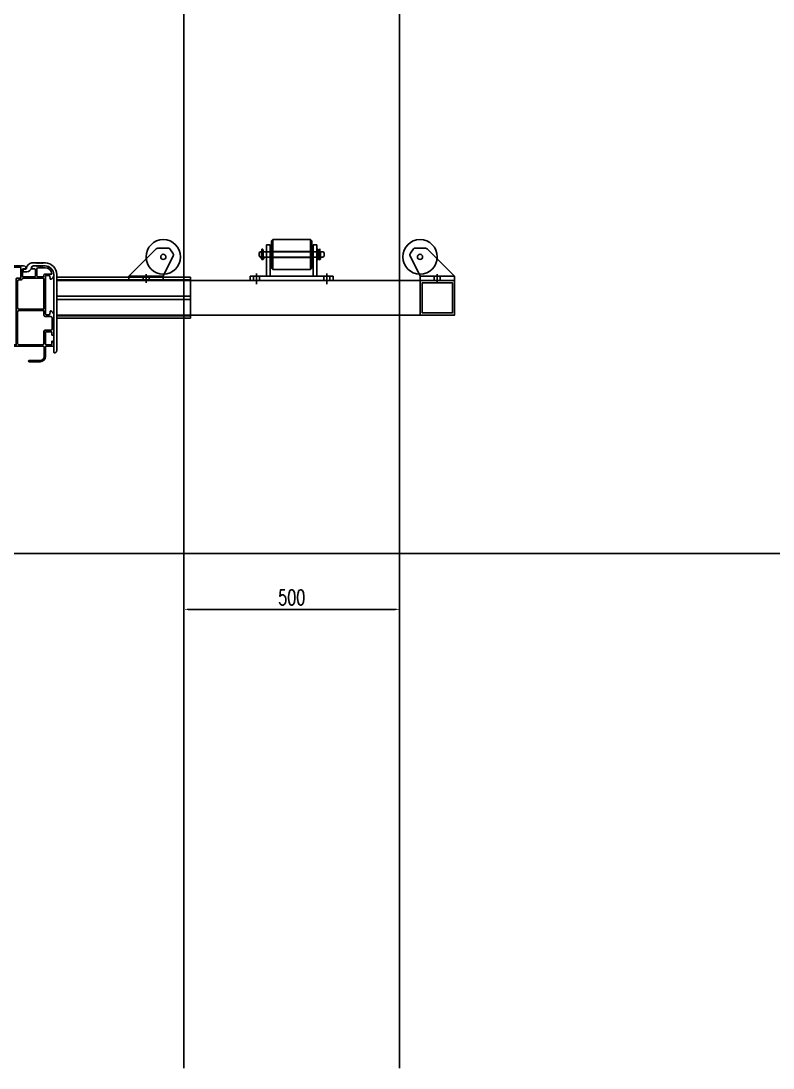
# Model space of a CAD drawing. Header units: millimetres. Extents: x -1714232 to -1367445, y 901519 to 1531173.
# Drawn here: x -1667023 to -1665280, y 919377 to 921804 of the extents above; entities that cross this region are included whole.
import ezdxf

# ---------------------------------------------------------------- set-up
doc = ezdxf.new("R2010")
doc.units = ezdxf.units.MM
doc.header["$LTSCALE"] = 1000
for name, pattern in [('( Border )', [21, 6, -3, 6, -3, 0, -3]), ('CENTER2', [28.574999999999992, 19.05, -3.174999999999998, 3.174999999999998, -3.174999999999998]), ('DASHED2', [9.524999999999995, 6.349999999999998, -3.174999999999998])]:
    doc.linetypes.add(name, pattern=pattern)
doc.layers.get('0').update_dxf_attribs({"linetype": 'CONTINUOUS'})
doc.layers.get('DEFPOINTS').update_dxf_attribs({"linetype": 'CONTINUOUS'})
for name, color, linetype in [('PUB_DIM', 3, 'CONTINUOUS'), ('ZJ', 251, 'CONTINUOUS'), ('中实线', 1, 'CONTINUOUS'), ('粗实线', 3, 'CONTINUOUS'), ('结构', 1, 'CONTINUOUS')]:
    doc.layers.add(name, color=color, linetype=linetype)
doc.styles.add('STANDARD_T3', font='simplex.shx', dxfattribs={"width": 0.7, "bigfont": 'gbcbig.shx'})
doc.dimstyles.new('W&&10', dxfattribs={"dimtxt": 35, "dimasz": 10, "dimexe": 25, "dimexo": 30, "dimgap": 10, "dimtad": 1, "dimdec": 0, "dimzin": 0, "dimdsep": 46, "dimtxsty": 'STANDARD_T3', "dimcen": 0.09, "dimclrd": 1, "dimclre": 1, "dimclrt": 7, "dimazin": 2, "dimtfac": 1, "dimtdec": 0, "dimtix": 1, "dimtmove": 2, "dimatfit": 3, "dimfxl": 100, "dimtolj": 1, "dimtzin": 0, "dimarcsym": 0})

# ---------------------------------------------------------------- blocks, each defined once
blk = doc.blocks.new('A$C49B369EF')
at = {"color": 8}
for p, q in [((4.041640294133686, 203.0425471271446), (20.5074635368801, 203.0425471271446)), ((22.50746353686554, 123.9999363086099), (22.50746353686554, 190.9999363086099))]:
    blk.add_line(p, q, dxfattribs=at)
at = {"color": 3}
for p, q in [((17.00346353683562, 35.9999363086099), (2.007634242123459, 35.9999363086099)), ((19.00346353683562, 33.9999363086099), (19.00346353683562, 11.99993630849349)), ((22.00346353683562, 33.9999363086099), (22.00346353685018, 11.99993630849349)), ((57.00363423996896, 2.999936308478937), (31.00346353683562, 2.999936308464385)), ((58.00363423996896, 1.999936308478937), (58.00363423996896, 0.9999363084789366)), ((47.41870617600216, -6.36914919596e-05), (31.00346353683562, -6.36915065115e-05)), ((57.00363423996896, -6.36914919596e-05), (48.58439160093258, -6.36914919596e-05))]:
    blk.add_line(p, q, dxfattribs=at)
at = {"color": 8, "ltscale": 0.5}
blk.add_arc((20.5074635368801, 201.0425471271446), 2, 0, 90, dxfattribs=at)
at = {"color": 3}
for centre, radius, start, end in [((2.007634242123459, 37.9999363086099), 2, 180, 270), ((17.00346353683562, 33.9999363086099), 2, 0, 90), ((31.00346353683562, 11.99993630849349), 12, 180, 270), ((31.00346353683562, 11.99993630849349), 9, 180, 270), ((57.00363423996896, 1.999936308478937), 1, 0, 90), ((57.00363423996896, 0.9999363084789366), 1, 270, 0)]:
    blk.add_arc(centre, radius, start, end, dxfattribs=at)
at = {"color": 3, "ltscale": 0.5}
blk.add_arc((24.00346353683562, 33.9999363086099), 2, 90, 180, dxfattribs=at)
at = {"layer": '中实线', "color": 8, "linetype": 'ByBlock', "ltscale": 0.5}
for p, q in [((4.041640294133686, 203.0425471271446), (4.041640294133686, 203.0425471271446)), ((36.00763423996978, 217.9999363084935), (20.00763423996978, 217.9999363084935)), ((20.00763423996978, 217.9999363084935), (20.00763423996978, 217.9999363084935)), ((22.5074635368801, 199.0158468110603), (22.5074635368801, 201.0425471271446)), ((24.50538249817328, 197.0158478937374), (37.0055532012484, 197.0028412171814)), ((39.00763423995522, 199.0028401345044), (39.00763423996978, 214.9999363084935)), ((25.50746353686554, 193.9999363086099), (70.60865475439641, 193.9999363086099)), ((75.50763423996978, 189.9999363086099), (80.50763423996978, 189.9999363086099)), ((83.50763423996978, 186.9999363086099), (83.50763423996978, 124.9999363086099)), ((80.50763423996978, 121.9999363086099), (24.50746353686554, 121.9999363086099)), ((3.507634242123459, 75.9999363086099), (3.507634242123459, 101.4991862687893)), ((6.507634242123459, 104.4991862687893), (19.50746353686554, 104.4991862687893)), ((22.50746353686554, 107.4991862687893), (22.50746353686554, 116.9999363086099)), ((24.50746353686554, 118.9999363086099), (80.50763423996978, 118.9999363086099)), ((83.50763423996978, 115.9999363086099), (83.50763423996978, 42.4999363086099)), ((19.50346353685018, 72.9999363086099), (6.507634242123459, 72.9999363086099)), ((22.50346353685018, 42.4999363086099), (22.50346353685018, 69.9999363086099)), ((80.50763423996978, 39.4999363086099), (25.50346353685018, 39.4999363086099))]:
    blk.add_line(p, q, dxfattribs=at)
for centre, radius, start, end in [((19.95658489779453, 202.0544280034956), 15.94559002169862, 89.81656891671368, 176.4472087725914), ((24.5074635368801, 199.0158468110603), 2, 180, 269.9403826222067), ((36.00763423996978, 214.9999363084935), 3, 0, 90), ((37.00763423995522, 199.0028401345044), 2, 269.9403826222067, 0), ((25.50746353686554, 190.9999363086099), 3, 90, 180), ((70.60865475439641, 191.9999363086099), 2, 11.53695903260269, 90), ((75.50763423996978, 192.9999363086099), 3, 191.5369590326027, 270), ((80.50763423996978, 186.9999363086099), 3, 0, 90), ((24.50746353686554, 123.9999363086099), 2, 180, 270), ((80.50763423996978, 124.9999363086099), 3, 270, 0), ((6.507634242123459, 101.4991862687893), 3, 90, 180), ((19.50746353686554, 107.4991862687893), 3, 270, 0), ((24.50746353686554, 116.9999363086099), 2, 90, 180), ((80.50763423996978, 115.9999363086099), 3, 0, 90), ((6.507634242123459, 75.9999363086099), 3, 180, 270), ((19.50346353685018, 69.9999363086099), 3, 0, 90), ((25.50346353685018, 42.4999363086099), 3, 180, 270), ((80.50763423996978, 42.4999363086099), 3, 270, 0)]:
    blk.add_arc(centre, radius, start, end, dxfattribs=at)
at = {"layer": '粗实线', "linetype": 'ByBlock', "ltscale": 0.5}
for p, q in [((20.00763423996978, 221.9999363084935), (24.72987251426093, 221.9999363084935)), ((24.72987251426093, 221.9999363085371), (22.36352504217939, 221.9999363085517)), ((39.89555794575426, 221.9999363084935), (45.00763423996978, 221.9999363084935)), ((50.50763423996978, 219.4999363084935), (50.50763423996978, 215.1999363085197)), ((64.50763423996978, 215.1999363084906), (64.50763423996978, 219.4999363084789)), ((70.00763423996978, 221.9999363084789), (75.11971053418529, 221.9999363084935)), ((99.80763424001634, 218.9999363115203), (77.00763423996978, 218.9999363115203)), ((90.28539596567862, 221.9999363085371), (92.65174343776016, 221.9999363085517)), ((100.0076342399698, 219.4999363084935), (100.0076342399698, 219.1999363115174)), ((0.0076342399697751, 200.4110826123942), (0.0076342399697751, 201.9999363084935)), ((9.128622618911322, 199.1779884843709), (7.7915192800574, 191.8203840585629)), ((17.00746355828596, 199.999186269255), (10.11250765685691, 199.999186269255)), ((19.00746353686554, 155.0827790210897), (19.00746353686554, 197.9991862849274)), ((42.50763423996978, 213.9999363084935), (42.50763423996978, 197.9999363086099)), ((43.50763423996978, 214.9999363084935), (50.30763423989993, 214.9999363084935)), ((43.50763423996978, 196.9999363086099), (56.92479152750457, 196.9999363086099)), ((57.06621288374299, 196.9413576648512), (57.36621288378956, 196.6413576648483)), ((57.64905559626641, 196.6413576648483), (57.94905559619656, 196.9413576648512)), ((58.09047695243498, 196.9999363086099), (71.50763423996978, 196.9999363086099)), ((71.50763423996978, 214.9999363084935), (64.70763424003962, 214.9999363084935)), ((72.50763423996978, 197.9999363086099), (72.50763423996978, 213.9999363084935)), ((76.00763423996978, 217.9999363115203), (76.00763423996978, 194.4999363086099)), ((77.00763423996978, 193.4999363086099), (86.00763423996978, 193.4999363086099)), ((87.00763423996978, 192.4999363086099), (87.00763423996978, 155.0827790210897)), ((19.00746353686554, 110.9991862687893), (19.00746353686554, 153.9170935961447)), ((19.36604218062712, 154.6413576648483), (19.06604218063876, 154.9413576648512)), ((19.06604218063876, 154.0585149523831), (19.36604218062712, 154.3585149523715)), ((86.94905559625477, 154.9413576648512), (86.6490555962082, 154.6413576648483)), ((86.6490555962082, 154.3585149523715), (86.94905559625477, 154.0585149523686)), ((87.00763423996978, 153.9170935961447), (87.00763423996978, 153.9170935961447)), ((87.00763423996978, 153.9170935961447), (87.00763423996978, 89.83240400117938)), ((0.0076342421234585, 89.83240400117938), (0.0076342421234585, 108.5872899264359)), ((7.7915192800574, 117.1779884794814), (9.128622618911322, 109.8203840536735)), ((10.11250765685691, 108.9991862687893), (17.00746353686554, 108.9991862687893)), ((0.0076342421234585, 74.41036614053883), (0.0076342421234585, 88.66671857621986)), ((0.0076342421234585, 63.9999363086099), (0.0076342421234585, 74.41036614053883)), ((0.3662128858850338, 89.39098264493805), (0.0662128858966753, 89.69098264494096)), ((0.0662128858966753, 88.80813993245829), (0.3662128858850338, 89.1081399324612)), ((86.94905559625477, 89.69098264494096), (86.6490555962082, 89.39098264493805)), ((86.6490555962082, 89.1081399324612), (86.94905559625477, 88.80813993245829)), ((87.00763423996978, 88.66671857621986), (87.00763423996978, 39.4999363086099)), ((3.807634242111817, 61.4999363086099), (2.507634242123459, 61.4999363086099)), ((4.007634242123459, 68.4999363086099), (4.007634242123459, 61.69993630860699)), ((18.00346353685018, 69.4999363086099), (5.007634242123459, 69.4999363086099)), ((19.00346353683562, 55.08277902110422), (19.00346353685018, 68.4999363086099)), ((19.00346353685018, 40.4999363086099), (19.00346353683562, 53.91709359611559)), ((19.36204218061175, 54.64135766484833), (19.06204218062339, 54.94135766485124)), ((19.06204218062339, 54.05851495236857), (19.36204218061175, 54.35851495237148)), ((0.0076342421234585, 37.9999363086099), (0.0076342421234585, 41.9999363086099)), ((2.507634242123459, 47.4999363086099), (3.807634242111817, 47.4999363086099)), ((4.007634242123459, 47.29993630861281), (4.007634242123459, 40.4999363086099)), ((99.00763423996978, 35.9999363086099), (24.00346353683562, 35.9999363086099)), ((87.50763423996978, 38.9999363086099), (99.00763423996978, 38.9999363086099)), ((100.0076342399698, 37.9999363086099), (100.0076342399698, 36.9999363086099))]:
    blk.add_line(p, q, dxfattribs=at)
at = {"layer": '粗实线', "color": 3, "linetype": 'ByBlock', "ltscale": 0.5}
for p, q in [((5.007634242123459, 39.4999363086099), (18.00346353685018, 39.4999363086099)), ((47.86012753217074, 0.3585149522550637), (47.56012753224059, 0.0585149522521533)), ((48.44297024469415, 0.0585149522521533), (48.14297024464759, 0.3585149522550637))]:
    blk.add_line(p, q, dxfattribs=at)
at = {"layer": '粗实线', "linetype": 'ByBlock', "ltscale": 0.5}
for centre, radius, start, end in [((20.00763423996978, 201.9999363084935), 20, 90, 180), ((45.33075312049186, 215.410797845645), 6.597056274850115, 38.3046627747095, 92.80742766467675), ((69.68451535944769, 215.4107978456304), 6.597056274851218, 87.19257233532325, 141.6953372252905), ((77.00763423996978, 217.9999363115203), 1, 90, 180), ((92.07968883945432, 208.2449219467526), 13.76690475584647, 54.83942877317337, 92.38149055875793), ((99.80763423998724, 219.1999363114883), 0.1999999999825377, 270.0000000083376, 8.3376333e-09), ((9.85202939499868, 200.3611448243173), 9.844521814241014, 179.7093574657172, 251.9861042656578), ((10.11250765685691, 198.9991862692405), 1.000000000014552, 90, 169.6999999991812), ((17.00746355253796, 197.999186284942), 1.999999984327587, 359.9999999991662, 89.99999983491486), ((43.50763423996978, 213.9999363084935), 1, 90, 180), ((43.50763423996978, 197.9999363086099), 1, 180, 270), ((50.30763423994358, 215.1999363085197), 0.2000000000261934, 269.9999999883273, 0.2741084998425944), ((56.92479152750457, 196.7999363086128), 0.1999999999970896, 45, 90), ((57.50763424002798, 196.7827790210868), 0.2000000000015772, 225, 315), ((58.09047695243498, 196.7999363086128), 0.2000000000015772, 90, 135), ((64.70763423999597, 215.1999363085197), 0.2000000000261934, 180.0000000083376, 270.0000000125065), ((71.50763423996978, 213.9999363084935), 1, 0, 90), ((71.50763423996978, 197.9999363086099), 1, 270, 0), ((77.00763423996978, 194.4999363086099), 1, 180, 270), ((6.807634242111817, 191.9991862736933), 1.000000000014363, 270, 349.6999999991812), ((86.00763423996978, 192.4999363086099), 1, 0, 90), ((19.20746353687719, 155.0827790211042), 0.200000000011867, 180.0000000041688, 225.0000000029478), ((19.20746353687719, 153.9170935961301), 0.2000000000116415, 134.9999999970522, 179.9999999958312), ((19.22462082438869, 154.4999363086099), 0.2000000000015772, 315, 45), ((86.79047695244662, 154.4999363086099), 0.2000000000015772, 135, 225), ((86.80763423998724, 155.0827790210315), 0.1999999999825377, 315.0000000176868, 1.66752665e-08), ((86.80763424001634, 153.9170935961884), 0.1999999999604182, 359.9999999874935, 44.99999998820881), ((10.08124162832974, 108.5355075754051), 10.07374047627335, 110.0422112819825, 179.7054794852076), ((6.784276295962627, 116.9855779673962), 1.025456110312392, 10.8147438023774, 98.71800721859617), ((10.11250765685691, 109.9991862688039), 1.000000000014363, 190.3000000008188, 270), ((17.00746353686554, 110.9991862687893), 2, 270, 0), ((0.2076342421351001, 89.83240400119394), 0.200000000011867, 180.0000000041688, 225.0000000029478), ((0.2076342421351001, 88.66671857620531), 0.2000000000116415, 134.9999999970522, 179.9999999958312), ((0.224791529646609, 89.24956128869962), 0.2000000000015772, 315, 45), ((86.79047695244662, 89.24956128869962), 0.2000000000015772, 135, 225), ((86.80763423998724, 89.83240400112118), 0.1999999999825377, 315.0000000176868, 1.66752665e-08), ((86.80763423998724, 88.66671857627807), 0.1999999999809977, 359.9999999833248, 44.99999998231322), ((2.507634242123459, 63.9999363086099), 2.5, 180, 270), ((3.807634242126369, 61.69993630860699), 0.1999999999970896, 269.9999999958312, 0), ((5.007634242123459, 68.4999363086099), 1, 90, 180), ((18.00346353685018, 68.4999363086099), 1, 0, 90), ((19.20346353686182, 55.08277902110422), 0.200000000011867, 180.0000000041688, 225.0000000029478), ((19.20346353686182, 53.91709359611559), 0.2000000000116415, 134.9999999970522, 179.9999999958312), ((19.22062082437333, 54.4999363086099), 0.2000000000015772, 315, 45), ((6.596772704971954, 42.32305518913199), 6.597056274850115, 128.3046627747095, 182.8074276646767), ((3.807634242126369, 47.29993630861281), 0.1999999999970896, 0, 90.00000000416884), ((5.007634242123459, 40.4999363086099), 1, 180, 270), ((18.00346353685018, 40.4999363086099), 1, 270, 0), ((87.00763423996978, 38.9999363086099), 0.5, 90, 0), ((99.00763423996978, 37.9999363086099), 1, 0, 90), ((99.00763423996978, 36.9999363086099), 1, 270, 0)]:
    blk.add_arc(centre, radius, start, end, dxfattribs=at)
at = {"layer": '粗实线', "color": 3, "linetype": 'ByBlock', "ltscale": 0.5}
for centre, radius, start, end in [((47.41870617600216, 0.1999363084905781), 0.2000000000015772, 270, 315), ((48.00154888840916, 0.2170935960166389), 0.2000000000015772, 45, 135), ((48.58439160093258, 0.1999363084905781), 0.1999999999970896, 225, 270)]:
    blk.add_arc(centre, radius, start, end, dxfattribs=at)
at = {"layer": '结构', "color": 3, "linetype": 'ByBlock', "ltscale": 0.5}
for p, q in [((24.8712938670069, 221.9413576683146), (25.17129387380555, 221.4783576759655)), ((25.45413658302277, 221.4783576759655), (25.75413659401238, 221.9413576692459)), ((25.89555794605985, 221.9999363085371), (26.7298725140281, 221.9999363085371)), ((26.8712938670069, 221.9413576683146), (27.17129387380555, 221.4783576759655)), ((27.45413658302277, 221.4783576759655), (27.75413659401238, 221.9413576692459)), ((27.89555794605985, 221.9999363085371), (28.7298725140281, 221.9999363085371)), ((28.8712938670069, 221.9413576683146), (29.17129387380555, 221.4783576759655)), ((29.45413658302277, 221.4783576759655), (29.75413659401238, 221.9413576692459)), ((29.89555794605985, 221.9999363085371), (30.7298725140281, 221.9999363085371)), ((30.8712938670069, 221.9413576683146), (31.17129387380555, 221.4783576759655)), ((31.45413658302277, 221.4783576759655), (31.75413659401238, 221.9413576692459)), ((31.89555794605985, 221.9999363085371), (32.7298725140281, 221.9999363085371)), ((32.8712938670069, 221.9413576683146), (33.17129387380555, 221.4783576759655)), ((33.45413658302277, 221.4783576759655), (33.75413659401238, 221.9413576692459)), ((33.89555794605985, 221.9999363085371), (34.7298725140281, 221.9999363085371)), ((34.8712938670069, 221.9413576683146), (35.17129387380555, 221.4783576759655)), ((35.45413658302277, 221.4783576759655), (35.75413659401238, 221.9413576692459)), ((35.89555794605985, 221.9999363085371), (36.7298725140281, 221.9999363085371)), ((36.8712938670069, 221.9413576683146), (37.17129387380555, 221.4783576759655)), ((37.45413658302277, 221.4783576759655), (37.75413659401238, 221.9413576692459)), ((37.89555794605985, 221.9999363085371), (38.7298725140281, 221.9999363085371)), ((38.8712938670069, 221.9413576683146), (39.17129387380555, 221.4783576759655)), ((39.45413658302277, 221.4783576759655), (39.75413659401238, 221.9413576692459)), ((39.89555794605985, 221.9999363085371), (41.7201707335189, 221.9999363085371)), ((75.1197105338797, 221.9999363085371), (73.29509774642065, 221.9999363085371)), ((75.56113189691678, 221.4783576759655), (75.26113188592717, 221.9413576692459)), ((76.14397461293265, 221.9413576683146), (75.843974606134, 221.4783576759655)), ((77.1197105338797, 221.9999363085371), (76.28539596591145, 221.9999363085371)), ((77.56113189691678, 221.4783576759655), (77.26113188592717, 221.9413576692459)), ((78.14397461293265, 221.9413576683146), (77.843974606134, 221.4783576759655)), ((79.1197105338797, 221.9999363085371), (78.28539596591145, 221.9999363085371)), ((79.56113189691678, 221.4783576759655), (79.26113188592717, 221.9413576692459)), ((80.14397461293265, 221.9413576683146), (79.843974606134, 221.4783576759655)), ((81.1197105338797, 221.9999363085371), (80.28539596591145, 221.9999363085371)), ((81.56113189691678, 221.4783576759655), (81.26113188592717, 221.9413576692459)), ((82.14397461293265, 221.9413576683146), (81.843974606134, 221.4783576759655)), ((83.1197105338797, 221.9999363085371), (82.28539596591145, 221.9999363085371)), ((83.56113189691678, 221.4783576759655), (83.26113188592717, 221.9413576692459)), ((84.14397461293265, 221.9413576683146), (83.843974606134, 221.4783576759655)), ((85.1197105338797, 221.9999363085371), (84.28539596591145, 221.9999363085371)), ((85.56113189691678, 221.4783576759655), (85.26113188592717, 221.9413576692459)), ((86.14397461293265, 221.9413576683146), (85.843974606134, 221.4783576759655)), ((87.1197105338797, 221.9999363085371), (86.28539596591145, 221.9999363085371)), ((87.56113189691678, 221.4783576759655), (87.26113188592717, 221.9413576692459)), ((88.14397461293265, 221.9413576683146), (87.843974606134, 221.4783576759655)), ((89.1197105338797, 221.9999363085371), (88.28539596591145, 221.9999363085371)), ((89.56113189691678, 221.4783576759655), (89.26113188592717, 221.9413576692459)), ((90.14397461293265, 221.9413576683146), (89.843974606134, 221.4783576759655))]:
    blk.add_line(p, q, dxfattribs=at)
for centre, radius, start, end in [((24.72987251426093, 221.7999363084236), 0.2000000001135049, 45.00000144736908, 90.00000006670106), ((25.31271522841416, 221.6197790309961), 0.1999999979950745, 225.0000000848966, 314.9999999151034), ((25.89555794575426, 221.7999363086128), 0.199999999929549, 89.99999991328863, 134.9999981988951), ((26.72987251426093, 221.7999363084236), 0.2000000001135049, 45.00000144736908, 90.00000006670106), ((27.31271522841416, 221.6197790309961), 0.1999999979950745, 225.0000000848966, 314.9999999151034), ((27.89555794575426, 221.7999363086128), 0.199999999929549, 89.99999991328863, 134.9999981988951), ((28.72987251426093, 221.7999363084236), 0.2000000001135049, 45.00000144736908, 90.00000006670106), ((29.31271522841416, 221.6197790309961), 0.1999999979950745, 225.0000000848966, 314.9999999151034), ((29.89555794575426, 221.7999363086128), 0.199999999929549, 89.99999991328863, 134.9999981988951), ((30.72987251426093, 221.7999363084236), 0.2000000001135049, 45.00000144736908, 90.00000006670106), ((31.31271522841416, 221.6197790309961), 0.1999999979950745, 225.0000000848966, 314.9999999151034), ((31.89555794575426, 221.7999363086128), 0.199999999929549, 89.99999991328863, 134.9999981988951), ((32.72987251426093, 221.7999363084236), 0.2000000001135049, 45.00000144736908, 90.00000006670106), ((33.31271522841416, 221.6197790309961), 0.1999999979950745, 225.0000000848966, 314.9999999151034), ((33.89555794575426, 221.7999363086128), 0.199999999929549, 89.99999991328863, 134.9999981988951), ((34.72987251426093, 221.7999363084236), 0.2000000001135049, 45.00000144736908, 90.00000006670106), ((35.31271522841416, 221.6197790309961), 0.1999999979950745, 225.0000000848966, 314.9999999151034), ((35.89555794575426, 221.7999363086128), 0.199999999929549, 89.99999991328863, 134.9999981988951), ((36.72987251426093, 221.7999363084236), 0.2000000001135049, 45.00000144736908, 90.00000006670106), ((37.31271522841416, 221.6197790309961), 0.1999999979950745, 225.0000000848966, 314.9999999151034), ((37.89555794575426, 221.7999363086128), 0.199999999929549, 89.99999991328863, 134.9999981988951), ((38.72987251426093, 221.7999363084236), 0.2000000001135049, 45.00000144736908, 90.00000006670106), ((39.31271522841416, 221.6197790309961), 0.1999999979950745, 225.0000000848966, 314.9999999151034), ((39.89555794575426, 221.7999363086128), 0.199999999929549, 89.99999991328863, 134.9999981988951), ((75.11971053418529, 221.7999363086128), 0.199999999929549, 45.00000180110489, 90.00000008754515), ((75.70255325152539, 221.6197790309961), 0.1999999979950745, 225.0000000854862, 314.9999999145139), ((76.28539596567862, 221.7999363084236), 0.2000000001135049, 89.99999993329894, 134.9999985526309), ((77.11971053418529, 221.7999363086128), 0.199999999929549, 45.00000180110489, 90.00000008754515), ((77.70255325152539, 221.6197790309961), 0.1999999979950745, 225.0000000854862, 314.9999999145139), ((78.28539596567862, 221.7999363084236), 0.2000000001135049, 89.99999993329894, 134.9999985526309), ((79.11971053418529, 221.7999363086128), 0.199999999929549, 45.00000180110489, 90.00000008754515), ((79.70255325152539, 221.6197790309961), 0.1999999979950745, 225.0000000854862, 314.9999999145139), ((80.28539596567862, 221.7999363084236), 0.2000000001135049, 89.99999993329894, 134.9999985526309), ((81.11971053418529, 221.7999363086128), 0.199999999929549, 45.00000180110489, 90.00000008754515), ((81.70255325152539, 221.6197790309961), 0.1999999979950745, 225.0000000854862, 314.9999999145139), ((82.28539596567862, 221.7999363084236), 0.2000000001135049, 89.99999993329894, 134.9999985526309), ((83.11971053418529, 221.7999363086128), 0.199999999929549, 45.00000180110489, 90.00000008754515), ((83.70255325152539, 221.6197790309961), 0.1999999979950745, 225.0000000854862, 314.9999999145139), ((84.28539596567862, 221.7999363084236), 0.2000000001135049, 89.99999993329894, 134.9999985526309), ((85.11971053418529, 221.7999363086128), 0.199999999929549, 45.00000180110489, 90.00000008754515), ((85.70255325152539, 221.6197790309961), 0.1999999979950745, 225.0000000854862, 314.9999999145139), ((86.28539596567862, 221.7999363084236), 0.2000000001135049, 89.99999993329894, 134.9999985526309), ((87.11971053418529, 221.7999363086128), 0.199999999929549, 45.00000180110489, 90.00000008754515), ((87.70255325152539, 221.6197790309961), 0.1999999979950745, 225.0000000854862, 314.9999999145139), ((88.28539596567862, 221.7999363084236), 0.2000000001135049, 89.99999993329894, 134.9999985526309), ((89.11971053418529, 221.7999363086128), 0.199999999929549, 45.00000180110489, 90.00000008754515), ((89.70255325152539, 221.6197790309961), 0.1999999979950745, 225.0000000854862, 314.9999999145139), ((90.28539596567862, 221.7999363084236), 0.2000000001135049, 89.99999993329894, 134.9999985526309)]:
    blk.add_arc(centre, radius, start, end, dxfattribs=at)
blk = doc.blocks.new('*U63')
blk.add_lwpolyline([(-12, 0), (-12, 2.5), (12, 2.5), (12, 0)], close=True)
blk = doc.blocks.new('*U67')
at = {"color": 8, "linetype": 'Continuous', "lineweight": 15}
for p, q in [((-1.027192569659443, 1.914682352941182), (-2.116227863777091, 0.9573411764705992)), ((0, 1.449999999999999), (0, -1.449999999999999)), ((-1.027192569659409, -1.914682352941147), (-2.116227863777091, -0.9573411764705652))]:
    blk.add_line(p, q, dxfattribs=at)
at = {"color": 7, "linetype": 'Continuous', "lineweight": 15}
for p, q in [((16, 1.449999999999999), (0, 1.449999999999999)), ((0, 1.73e-14), (18.50810810810811, 3.13e-14)), ((16, 1.449999999999999), (16, 1.73e-14)), ((18.50810810810813, -1.449999999999985), (18.50810810810811, 3.13e-14)), ((3.47e-14, -1.449999999999999), (18.50810810810813, -1.449999999999985))]:
    blk.add_line(p, q, dxfattribs=at)
for centre, radius, start, end in [((-3.205263157894775, 1.73e-14), 2.900000000000033, 41.31782012661325, 318.6821798733868), ((-3.205263157894775, 1.73e-14), 1.45000000000001, 41.31782012661325, 318.6821798733868), ((0, 2.817659279778462), 2.817659279778443, 221.3178201266143, 270), ((0, -2.817659279778427), 2.817659279778443, 90, 138.6821798733832), ((0, 2.817659279778462), 1.367659279778462, 221.3178201266143, 270), ((0, -2.817659279778427), 1.367659279778427, 90, 138.6821798733832)]:
    blk.add_arc(centre, radius, start, end, dxfattribs=at)
blk = doc.blocks.new('5632.')
for p, q in [((865980.8735029197, -129928.5214834217), (865973.7819724404, -129939.0348313285)), ((866075.8249615186, -129992.1216033775), (866013.753893707, -129930.0505355656)), ((865972.7577480647, -129944.8268070182), (865995.8249615186, -129992.1216033775))]:
    blk.add_line(p, q)
at = {"color": 0}
for p, q in [((866006.682825895, -129927.1216033775), (865984.3432487755, -129927.1216033775)), ((866075.8249615186, -129992.1216033775), (865995.8249615186, -129992.1216033775)), ((865995.8249615186, -129992.1216033775), (865995.8249615186, -130002.1216033775)), ((865995.8249615186, -130002.1216033775), (866075.8249615186, -130002.1216033775)), ((866075.8249615186, -130002.1216033775), (866075.8249615186, -129992.1216033775))]:
    blk.add_line(p, q, dxfattribs=at)
for radius in [40, 6]:
    blk.add_circle((865995.8249615186, -129947.3343983071), radius)
for centre, radius, start, end in [((865977.2517182962, -129942.6349512843), 5, 133.943538768999, 205.9999999985835), ((865984.3432487755, -129932.1216033775), 5, 90, 133.943538768999), ((866006.682825895, -129937.1216033775), 10, 45, 90)]:
    blk.add_arc(centre, radius, start, end)
blk = doc.blocks.new('0321')
for p, q in [((652261.2536547338, -254661.6556131152), (652261.2536547338, -254971.3788769754)), ((652261.2536547338, -254661.6556131152), (652269.2536547338, -254661.6556131152)), ((652269.2536547338, -254661.6556131152), (652269.2536547338, -254971.3788769754)), ((652261.2536547338, -254971.3788769754), (652269.2536547338, -254971.3788769754))]:
    blk.add_line(p, q)
blk = doc.blocks.new('*D80')
at = {"layer": 'DEFPOINTS', "color": 0, "transparency": 16777216}
for p in [(-1666645.882173845, 920569.6177205972), (-1666145.882173845, 920569.6177205972), (-1666145.882173845, 920440.1468562544)]:
    blk.add_point(p, dxfattribs=at)
at = {"layer": 'PUB_DIM', "color": 1, "lineweight": -2, "transparency": 16777216}
for p, q in [((-1666645.882173845, 920539.6177205972), (-1666645.882173845, 920415.1468562544)), ((-1666145.882173845, 920539.6177205972), (-1666145.882173845, 920415.1468562544)), ((-1666635.882173845, 920440.1468562544), (-1666155.882173845, 920440.1468562544))]:
    blk.add_line(p, q, dxfattribs=at)
at = {"layer": 'PUB_DIM', "color": 1, "transparency": 16777216}
for points in [[(-1666635.882173845, 920441.8135229211), (-1666635.882173845, 920438.4801895878), (-1666645.882173845, 920440.1468562544)], [(-1666155.882173845, 920441.8135229211), (-1666155.882173845, 920438.4801895878), (-1666145.882173845, 920440.1468562544)]]:
    blk.add_solid(points, dxfattribs=at)
at = {"layer": 'PUB_DIM', "color": 7, "transparency": 16777216, "insert": (-1666395.882173845, 920467.6468562544), "char_height": 35, "attachment_point": 5, "style": 'STANDARD_T3'}
blk.add_mtext('\\A1;500', dxfattribs=at)

msp = doc.modelspace()

# ---------------------------------------------------------------- linework, layer by layer
at = {"color": 0}
for p, q in [((-1666454.567842493, 921212.2679612353), (-1666454.567842493, 921284.6623145784)), ((-1666454.567842493, 921284.6623145784), (-1666445.567842493, 921284.6623145784)), ((-1666445.567842493, 921212.2679612353), (-1666445.567842493, 921284.6623145784)), ((-1666346.567842493, 921212.2679612353), (-1666346.567842493, 921284.6623145784)), ((-1666346.567842493, 921284.6623145784), (-1666337.567842493, 921284.6623145784)), ((-1666337.567842493, 921212.2679612353), (-1666337.567842493, 921284.6623145784)), ((-1666471.067842493, 921266.9302637707), (-1666468.067842493, 921268.6623145784)), ((-1666471.067842493, 921258.3943653861), (-1666471.067842493, 921266.9302637707)), ((-1666468.067842493, 921256.6623145784), (-1666471.067842493, 921258.3943653861)), ((-1666468.067842493, 921268.6623145784), (-1666324.067842493, 921268.6623145784)), ((-1666324.067842493, 921256.6623145784), (-1666468.067842492, 921256.6623145784)), ((-1666466.114701053, 921256.6623145784), (-1666466.114701053, 921268.6623145784)), ((-1666329.067842511, 921256.6623145784), (-1666329.067842511, 921268.6623145784)), ((-1666324.067842493, 921268.6623145784), (-1666321.067842493, 921266.9302637707)), ((-1666321.067842493, 921258.3943653861), (-1666324.067842493, 921256.6623145784)), ((-1666321.067842493, 921266.9302637707), (-1666321.067842493, 921258.3943653861)), ((-1666998.491053496, 921243.0443782634), (-1666987.48441858, 921243.0442424167)), ((-1666995.270587616, 921236.0443727158), (-1666967.06648111, 921236.0443727158)), ((-1666986.329780375, 921243.0440409873), (-1666985.489924759, 921243.0440306214)), ((-1666984.331334607, 921243.0440163219), (-1666983.488623368, 921243.0440059209)), ((-1666982.332431084, 921243.0439916509), (-1666981.48762487, 921243.0439812243)), ((-1666980.333328628, 921243.0439669774), (-1666979.486783176, 921243.0439565291)), ((-1666978.334107357, 921243.0439423027), (-1666977.486041698, 921243.0439318356)), ((-1666976.334804757, 921243.0439176266), (-1666975.485371413, 921243.0439071427)), ((-1666974.335441967, 921243.04389295), (-1666973.484755078, 921243.0438824506)), ((-1666972.327383957, 921243.0440553448), (-1666966.880945179, 921243.0440252202)), ((-1667018.596242526, 921223.5900212356), (-1667018.596242526, 921227.5900212359)), ((-1667017.596242526, 921228.5900212356), (-1667012.459635826, 921228.5900212356)), ((-1667009.796533573, 921222.5900212356), (-1667017.596242526, 921222.5900212356)), ((-1666947.596583737, 921069.127215428), (-1666947.596583738, 921216.05139917)), ((-1666940.596560899, 921216.0535109334), (-1666940.596560899, 921095.627215428)), ((-1666492.567842511, 921212.2679612353), (-1666492.567842511, 921202.2679612353)), ((-1666470.567842511, 921212.2679612353), (-1666492.567842511, 921212.2679612353)), ((-1666299.567842475, 921212.2679612355), (-1666477.749487793, 921212.2679612353)), ((-1666018.567842537, 921202.2679612353), (-1666940.596560899, 921202.2679612355)), ((-1666299.567842474, 921202.2679612353), (-1666492.567842511, 921202.2679612353)), ((-1666940.596560899, 921132.4615300037), (-1666940.596560899, 921053.6272154278)), ((-1666018.567842537, 921122.2679612355), (-1666940.596560899, 921122.2679612355)), ((-1666947.596583738, 921036.7943998335), (-1666947.596583738, 921067.9615300035)), ((-1666947.238005093, 921068.6857940722), (-1666947.538005092, 921068.9857940718)), ((-1666947.538005094, 921068.1029513597), (-1666947.238005093, 921068.4029513597)), ((-1666946.257652114, 921035.0440741696), (-1666944.398350256, 921035.0440741696)), ((-1666945.596560899, 921034.7943998335), (-1666945.596583738, 921034.7943998335)), ((-1666940.955139542, 921053.1857940722), (-1666940.655139541, 921053.4857940716)), ((-1666940.655139541, 921052.6029513597), (-1666940.955139542, 921052.9029513597)), ((-1666940.596560899, 921052.4615300039), (-1666940.596560899, 921039.7943998335))]:
    msp.add_line(p, q, dxfattribs=at)
for p, q in [((-1666443.067842493, 921294.6623145784), (-1666440.067842492, 921297.6623145784)), ((-1666443.067842493, 921230.6623145784), (-1666443.067842493, 921294.6623145787)), ((-1666440.067842493, 921297.6623145784), (-1666352.067842493, 921297.6623145784)), ((-1666440.067842492, 921227.6623145784), (-1666440.067842493, 921297.6623145784)), ((-1666352.067842493, 921297.6623145784), (-1666349.067842493, 921294.6623145784)), ((-1666352.067842492, 921227.6623145784), (-1666352.067842493, 921297.6623145784)), ((-1666349.067842493, 921294.6623145784), (-1666349.067842492, 921230.6623145784)), ((-1666440.067842492, 921227.6623145784), (-1666443.067842492, 921230.6623145784)), ((-1666349.067842492, 921230.6623145784), (-1666352.067842492, 921227.6623145784)), ((-1666352.067842492, 921227.6623145784), (-1666440.067842492, 921227.6623145787)), ((-1666018.567842537, 921202.2679612353), (-1666018.567842537, 921122.2679612355))]:
    msp.add_line(p, q)
at = {"linetype": 'DASHED2'}
for p, q in [((-1666440.067842492, 921269.6623145787), (-1666349.067842493, 921269.6623145784)), ((-1666440.067842492, 921255.6623145787), (-1666349.067842493, 921255.6623145784)), ((-1666740.56784252, 921202.2679612353), (-1666740.56784252, 921212.2679612353)), ((-1666726.56784252, 921202.2679612353), (-1666726.56784252, 921212.2679612353)), ((-1666484.567842511, 921212.2679612353), (-1666484.567842511, 921202.267961235)), ((-1666470.567842511, 921212.2679612353), (-1666470.567842511, 921202.267961235)), ((-1666321.567842475, 921212.2679612353), (-1666321.567842475, 921202.267961235)), ((-1666307.567842475, 921212.2679612353), (-1666307.567842475, 921202.267961235)), ((-1666065.567842537, 921202.2679612353), (-1666065.567842537, 921212.2679612353)), ((-1666051.567842537, 921202.2679612353), (-1666051.567842537, 921212.2679612353))]:
    msp.add_line(p, q, dxfattribs=at)
at = {"color": 8, "linetype": 'Continuous', "lineweight": 15}
for p, q in [((-1666333.482524863, 921255.6351220089), (-1666332.525183687, 921254.5460867146)), ((-1666333.017842511, 921256.6623145784), (-1666330.11784251, 921256.6623145784)), ((-1666329.653160158, 921255.6351220089), (-1666330.610501334, 921254.5460867146))]:
    msp.add_line(p, q, dxfattribs=at)
at = {"color": 7, "linetype": 'Continuous', "lineweight": 15}
for p, q in [((-1666333.017842511, 921272.6623145784), (-1666333.017842511, 921256.6623145784)), ((-1666333.017842511, 921272.6623145784), (-1666331.567842511, 921272.6623145784)), ((-1666330.11784251, 921275.1704226867), (-1666331.567842511, 921275.1704226867)), ((-1666331.567842511, 921256.6623145784), (-1666331.567842511, 921275.1704226867)), ((-1666330.11784251, 921256.6623145784), (-1666330.11784251, 921275.1704226867))]:
    msp.add_line(p, q, dxfattribs=at)
at = {"color": 4}
for p, q in [((-1666630.596560899, 921209.7679612357), (-1666940.596560899, 921209.7679612357)), ((-1666630.596560899, 921209.7679612355), (-1666630.596560899, 921114.7679612355)), ((-1666630.596560899, 921114.7679612355), (-1666940.596560899, 921114.7679612355))]:
    msp.add_line(p, q, dxfattribs=at)
at = {"color": 3, "linetype": 'CENTER2', "ltscale": 0.5}
for p, q in [((-1666733.56784252, 921197.2679612353), (-1666733.56784252, 921217.2679612353)), ((-1666477.567842511, 921218.3675314663), (-1666477.567842511, 921194.069041865)), ((-1666314.567842475, 921218.3675314663), (-1666314.567842475, 921194.069041865)), ((-1666058.567842537, 921197.2679612353), (-1666058.567842537, 921217.2679612353))]:
    msp.add_line(p, q, dxfattribs=at)
at = {"color": 0, "linetype": '( Border )'}
msp.add_line((-1666299.567842475, 921212.2679612353), (-1666299.567842475, 921202.267961235), dxfattribs=at)
at = {"color": 253, "linetype": 'CENTER2', "true_color": 0xadadad}
for p, q in [((-1666630.596560899, 921203.7679612355), (-1666940.596560899, 921203.7679612357)), ((-1666630.596560899, 921120.7679612355), (-1666940.596560899, 921120.7679612353))]:
    msp.add_line(p, q, dxfattribs=at)
at = {"color": 0}
for points in [[(-1666987.493069389, 921243.0440553448, -0.1989123596032326), (-1666987.351648036, 921242.9854767055), (-1666987.051648025, 921242.5224767122, 0.4142135615051206), (-1666986.768805317, 921242.5224767122), (-1666986.468805309, 921242.9854767045, -0.1989123611169991), (-1666986.327383957, 921243.0440553448)], [(-1666985.493069389, 921243.0440553448, -0.1989123596032326), (-1666985.351648036, 921242.9854767055), (-1666985.051648025, 921242.5224767122, 0.4142135615051206), (-1666984.768805317, 921242.5224767122), (-1666984.468805309, 921242.9854767045, -0.1989123611169991), (-1666984.327383958, 921243.0440553448)], [(-1666983.493069389, 921243.0440553448, -0.1989123596032326), (-1666983.351648036, 921242.9854767055), (-1666983.051648025, 921242.5224767122, 0.4142135615051206), (-1666982.768805317, 921242.5224767122), (-1666982.468805309, 921242.9854767045, -0.1989123611169991), (-1666982.327383957, 921243.0440553448)], [(-1666981.493069389, 921243.0440553448, -0.1989123596032326), (-1666981.351648036, 921242.9854767055), (-1666981.051648025, 921242.5224767122, 0.4142135615051206), (-1666980.768805317, 921242.5224767122), (-1666980.468805309, 921242.9854767045, -0.1989123611169991), (-1666980.327383957, 921243.0440553448)], [(-1666979.49306939, 921243.0440553448, -0.1989123596032326), (-1666979.351648036, 921242.9854767055), (-1666979.051648025, 921242.5224767122, 0.4142135615051206), (-1666978.768805317, 921242.5224767122), (-1666978.468805309, 921242.9854767045, -0.1989123611169991), (-1666978.327383957, 921243.0440553448)], [(-1666977.493069389, 921243.0440553448, -0.1989123596032326), (-1666977.351648036, 921242.9854767055), (-1666977.051648025, 921242.5224767122, 0.4142135615051206), (-1666976.768805317, 921242.5224767122), (-1666976.468805309, 921242.9854767045, -0.1989123611169991), (-1666976.327383957, 921243.0440553448)], [(-1666975.493069389, 921243.0440553448, -0.1989123596032326), (-1666975.351648036, 921242.9854767055), (-1666975.051648025, 921242.5224767122, 0.4142135615051206), (-1666974.768805317, 921242.5224767122), (-1666974.468805309, 921242.9854767045, -0.1989123611169991), (-1666974.327383957, 921243.0440553448)], [(-1666973.493069389, 921243.0440553448, -0.1989123596032326), (-1666973.351648036, 921242.9854767055), (-1666973.051648025, 921242.5224767122, 0.4142135615051206), (-1666972.768805317, 921242.5224767122), (-1666972.468805309, 921242.9854767045, -0.1989123611169991), (-1666972.327383957, 921243.0440553448)]]:
    msp.add_lwpolyline(points, format="xyb", dxfattribs=at)
for points in [[(-1666098.567842537, 921202.2679612353), (-1666098.567842537, 921122.2679612353), (-1666018.567842537, 921122.2679612353), (-1666018.567842537, 921202.2679612353)], [(-1666093.567842537, 921197.2679612353), (-1666093.567842537, 921127.2679612353), (-1666023.567842537, 921127.2679612353), (-1666023.567842537, 921197.2679612353)]]:
    msp.add_lwpolyline(points, close=True)
for centre in [(-1666463.614701053, 921262.6623145784), (-1666331.567842511, 921262.6623145784)]:
    msp.add_circle(centre, 1.6, dxfattribs=at)
at = {"color": 7, "linetype": 'Continuous', "lineweight": 15}
for centre, radius, start, end in [((-1666331.567842511, 921253.4570514206), 2.900000000000033, 131.3178201314314, 48.68217986856865), ((-1666334.38550179, 921256.6623145784), 1.367659279778462, 311.3178201314313, 0), ((-1666331.567842511, 921253.4570514206), 1.45000000000001, 131.3178201314314, 48.68217986856865), ((-1666334.38550179, 921256.6623145784), 2.817659279778443, 311.3178201314313, 0), ((-1666328.750183231, 921256.6623145784), 2.817659279778443, 180, 228.6821798685687), ((-1666328.750183231, 921256.6623145784), 1.367659279778427, 180, 228.6821798685687)]:
    msp.add_arc(centre, radius, start, end, dxfattribs=at)
at = {"color": 0}
for centre, radius, start, end in [((-1667012.459635826, 921230.5900212356), 2, 270, 353.1225422195998), ((-1666997.588270303, 921230.1891282825), 12.88676724120303, 94.01714942466785, 179.2823795655168), ((-1667010.176736912, 921233.7219934678), 11.13846310562794, 271.956129766098, 354.9587687134573), ((-1666997.089097046, 921232.567482508), 2, 142.3673035413364, 174.9587687134574), ((-1666993.05252753, 921229.4552342528), 7.097056274850115, 115.7957886110176, 142.3673035413364), ((-1666995.270587616, 921234.0443727158), 2, 90, 115.7957886110176), ((-1666967.596583738, 921216.05139917), 20, 0, 88.48118994742362), ((-1666967.596583726, 921216.0535109334), 26.99999999999613, 0, 88.48118994742362), ((-1667017.596242526, 921227.5900212359), 1.00000000001455, 90, 180), ((-1667017.596242526, 921223.5900212356), 1, 180, 270), ((-1666940.796560898, 921095.627215428), 0.200000000011867, 315.0000000000071, 0), ((-1666947.396583737, 921069.127215428), 0.200000000011867, 180, 224.9999999999929), ((-1666947.396583738, 921067.9615300035), 0.2000000000261934, 135.0000000094401, 180), ((-1666947.37942645, 921068.5443727158), 0.2000000000015772, 315.0000000000071, 44.99999999999285), ((-1666945.596583738, 921036.7943998335), 2, 180, 228.6185957861484), ((-1666946.257652114, 921036.0440741696), 1, 228.6185957861484, 270), ((-1666944.398350256, 921037.0440741696), 2, 270, 293.540896612946), ((-1666945.596560899, 921039.7943998335), 5, 293.540896612946, 0), ((-1666940.813718186, 921053.0443727158), 0.2000000000015772, 135.0000000000071, 224.9999999999929), ((-1666940.796560898, 921053.6272154278), 0.200000000011867, 315.0000000000071, 0), ((-1666940.796560897, 921052.4615300035), 0.2000000000261934, 0, 44.99999999055991)]:
    msp.add_arc(centre, radius, start, end, dxfattribs=at)
at = {"layer": 'PUB_DIM'}
msp.add_line((-1670104.066413095, 920569.6177205972), (-1664719.632803601, 920569.6177205972), dxfattribs=at)
at = {"layer": 'ZJ', "color": 1, "linetype": 'Continuous'}
msp.add_lwpolyline([(-1666645.881787124, 919376.9152260332), (-1666645.88305516, 923287.7210487688), (-1666145.88305516, 923287.7210515386), (-1666145.881787124, 919376.9152232634)], dxfattribs=at)

# ---------------------------------------------------------------- block references
at = {"xscale": -1}
msp.add_blockref('5632.', (-800697.7428810019, 1051204.389564613), dxfattribs=at)
msp.add_blockref('5632.', (-2532094.392804055, 1051204.389564614))
for name, p, rotation in [('*U67', (-1666463.567842529, 921256.6623145784), 270), ('*U63', (-1666462.614701089, 921262.6623145784), 90), ('*U63', (-1666443.067842493, 921262.6623145784), 90)]:
    msp.add_blockref(name, p, dxfattribs=dict(at, rotation=rotation))
at = {"rotation": 270}
for name, p in [('*U63', (-1666349.067842493, 921262.6623145784)), ('*U63', (-1666337.567842493, 921262.6623145784)), ('0321', (-1411968.940947783, 1573427.521615969))]:
    msp.add_blockref(name, p, dxfattribs=at)
at = {"color": 0, "lineweight": 5, "xscale": -1}
msp.add_blockref('A$C49B369EF', (-1666947.597511442, 921014.044119036), dxfattribs=at)

# ---------------------------------------------------------------- dimensions: what is measured, and where the dimension line sits
at = {"layer": 'PUB_DIM'}
dim = msp.add_linear_dim(base=(-1666145.882173845, 920440.1468562544), p1=(-1666645.882173845, 920569.6177205972), p2=(-1666145.882173845, 920569.6177205972), dimstyle='W&&10', dxfattribs=at)
dim.commit()
dim.dimension.update_dxf_attribs({"geometry": '*D80', "text_midpoint": (-1666395.882173845, 920467.6468562544)})

doc.saveas('drawing.dxf')
